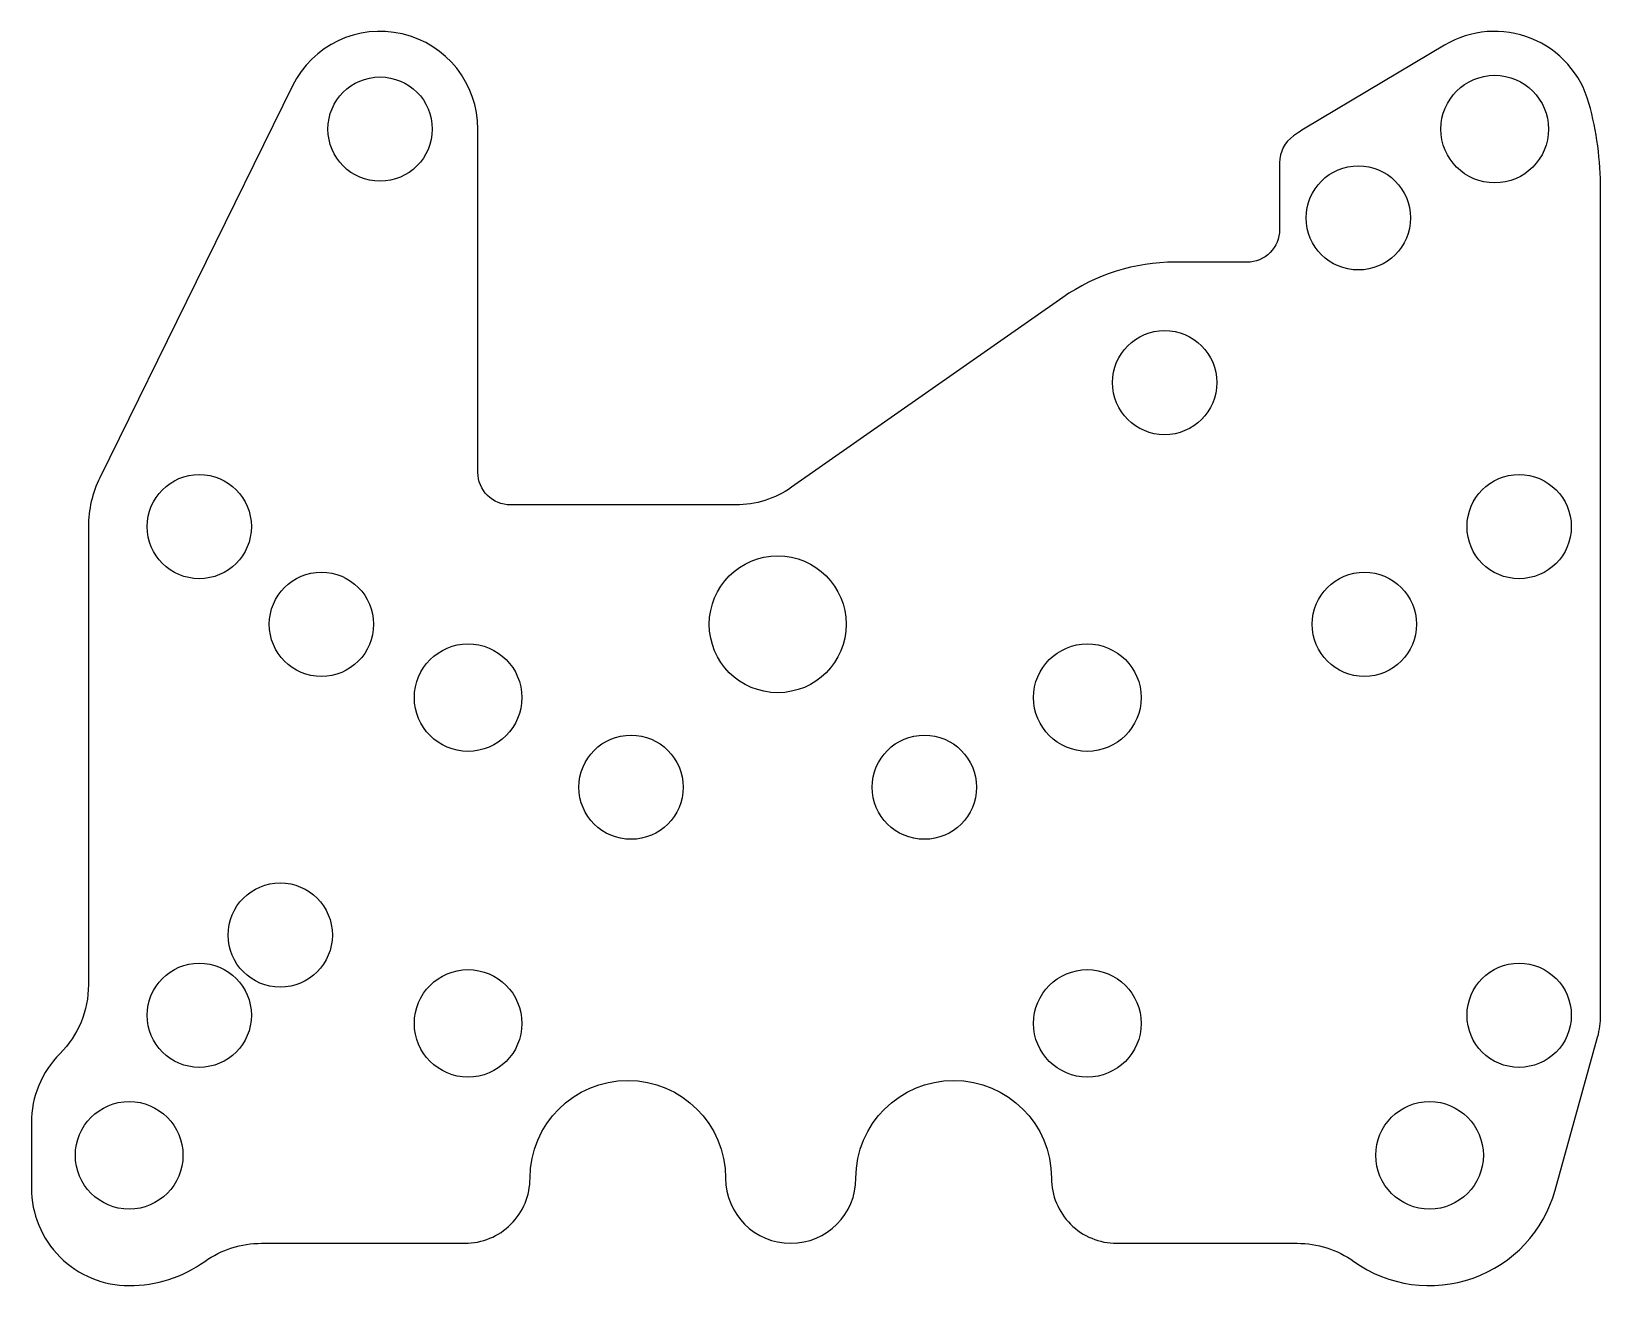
# Model space of a CAD drawing. Header units: millimetres. Extents: x -23.2 to 25, y 13.5 to 52.
import ezdxf

# ---------------------------------------------------------------- set-up
doc = ezdxf.new("R2010")
doc.units = ezdxf.units.MM
doc.layers.get('0').update_dxf_attribs({"linetype": 'CONTINUOUS'})

msp = doc.modelspace()

# ---------------------------------------------------------------- linework, layer by layer
msp.add_lwpolyline([(-9.463, 38.44), (-9.463, 48.976, 0.794213), (-15.156, 50.3), (-21.065, 38.276, 0.114695), (-21.413, 36.776), (-21.413, 22.712, -0.198461), (-22.288, 20.594, 0.198461), (-23.163, 18.476), (-23.163, 16.476, 0.414214), (-20.163, 13.476, 0.156074), (-17.842, 14.219, -0.156074), (-16.1, 14.776), (-9.863, 14.776, 0.414214), (-7.863, 16.776, -1), (-1.863, 16.776, 1), (2.137, 16.776, -1), (8.137, 16.776, 0.414214), (10.137, 14.776), (15.673, 14.776, -0.156074), (17.415, 14.219, 0.520418), (23.591, 16.407), (24.896, 21.108, 0.067779), (24.987, 21.776), (24.987, 47.122, 0.067116), (24.629, 49.771, 0.495435), (20.201, 51.554), (15.916, 49.001, 0.018413), (15.718, 48.873), (15.563, 48.765, 0.244698), (15.137, 47.945), (15.137, 45.892, -0.414214), (14.137, 44.892), (11.924, 44.892, 0.153915), (8.482, 43.807), (0.164, 37.982, -0.153915), (-1.556, 37.44), (-8.463, 37.44, -0.414214)], format="xyb", close=True)
for centre, radius in [((-12.463, 48.976), 1.6), ((21.737, 48.976), 1.651), ((17.553, 46.252), 1.6), ((11.609, 41.195), 1.6), ((-18.013, 36.776), 1.6), ((22.487, 36.776), 1.6), ((-0.263, 33.776), 2.1), ((-14.263, 33.776), 1.6), ((17.737, 33.776), 1.6), ((-9.763, 31.526), 1.65), ((9.237, 31.526), 1.65), ((-4.763, 28.776), 1.6), ((4.237, 28.776), 1.6), ((-15.528, 24.238), 1.6), ((-18.013, 21.776), 1.6), ((-9.763, 21.526), 1.65), ((9.237, 21.526), 1.65), ((22.487, 21.776), 1.6), ((-20.163, 17.476), 1.651), ((19.737, 17.476), 1.651)]:
    msp.add_circle(centre, radius)

doc.saveas('drawing.dxf')
